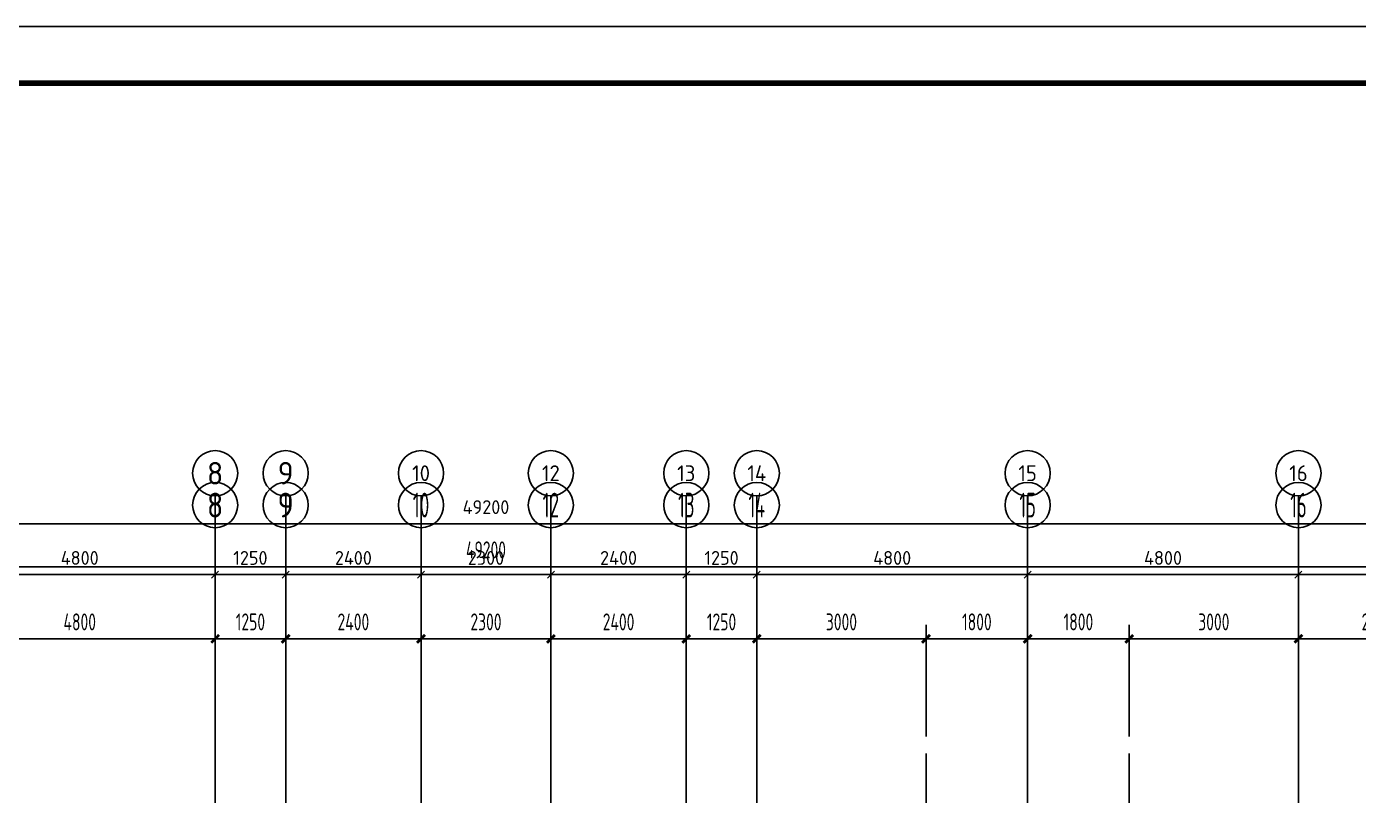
# Model space of a CAD drawing. Extents: x 627893 to 789462, y -407363 to 145317.
# Drawn here: x 690894 to 714496, y 131701 to 145317 of the extents above; entities that cross this region are included whole.
import ezdxf
from ezdxf.enums import TextEntityAlignment as Align

# ---------------------------------------------------------------- set-up
doc = ezdxf.new("R2010")
doc.units = 0
doc.header["$LTSCALE"] = 100
doc.linetypes.add('CENTER', pattern=[2, 1.25, -0.25, 0.25, -0.25])
doc.layers.get('0').update_dxf_attribs({"linetype": 'CONTINUOUS'})
for name, color, linetype in [('AXIS', 3, 'CONTINUOUS'), ('AXIS_TEXT', 7, 'CONTINUOUS'), ('PAXIS', 253, 'CENTER'), ('PUB_DIM', 3, 'CONTINUOUS'), ('PUB_TITLE', 4, 'CONTINUOUS')]:
    doc.layers.add(name, color=color, linetype=linetype)
doc.styles.add('_TCH_AXIS', font='tssdeng.shx', dxfattribs={"width": 0.7, "bigfont": 'tssdchn.shx'})
doc.styles.add('CADReader_TextStyle', font='tssdeng.shx', dxfattribs={"height": 0.2, "bigfont": 'gbcbig.shx'})
doc.styles.add('COMPLEX', font='tssdeng.shx', dxfattribs={"width": 0.7, "bigfont": 'tssdchn.shx'})
doc.styles.add('dim_font', font='tssdeng.shx', dxfattribs={"width": 0.7, "bigfont": 'tssdchn.shx'})
doc.dimstyles.new('DIMN', dxfattribs={"dimtxt": 300, "dimasz": 1, "dimexe": 250, "dimexo": 300, "dimgap": 150, "dimtad": 1, "dimdec": 0, "dimzin": 0, "dimdsep": 46, "dimtxsty": 'dim_font', "dimblk": '_DIMX', "dimcen": 0.09, "dimclrt": 7, "dimadec": 0, "dimazin": 0, "dimtfac": 1, "dimtdec": 0, "dimtix": 1, "dimtmove": 2, "dimatfit": 3, "dimldrblk": '_DIMX', "dimfxl": 250, "dimtolj": 1, "dimtzin": 0, "dimarcsym": 0})

# ---------------------------------------------------------------- blocks, each defined once
blk = doc.blocks.new('A1tk')
at = {"layer": 'PUB_TITLE'}
blk.add_lwpolyline([(-602685, -92242), (-602685, -32842), (-518585, -32842), (-518585, -92242)], close=True, dxfattribs=at)
at = {"layer": 'PUB_TITLE', "const_width": 100}
blk.add_lwpolyline([(-600185, -91242), (-519585, -91242), (-519585, -33842), (-600185, -33842)], close=True, dxfattribs=at)
blk = doc.blocks.new('_AXISO')
blk.add_circle((0, 0), 0.5)
at = {"layer": 'AXIS_TEXT', "style": 'COMPLEX', "width": 1.041667}
blk.add_attdef('A', text='', height=0.56, dxfattribs=at).set_placement((-0.25, -0.28), (0.25, -0.28), align=Align.FIT)
blk = doc.blocks.new('_DIMX')
blk.add_line((-150, 0), (150, 0))
at = {"const_width": 50}
blk.add_lwpolyline([(-70, -70), (70, 70)], dxfattribs=at)

msp = doc.modelspace()

# ---------------------------------------------------------------- linework, layer by layer
at = {"layer": 'AXIS'}
for p, q in [((694234.5, 132441.9), (694234.5, 136441.9)), ((695484.5, 132441.9), (695484.5, 136441.9)), ((697884.5, 132441.9), (697884.5, 136441.9)), ((700184.5, 132441.9), (700184.5, 136441.9)), ((702584.5, 132441.9), (702584.5, 136441.9)), ((703834.5, 132441.9), (703834.5, 136441.9)), ((708634.5, 132441.9), (708634.5, 136441.9)), ((713434.5, 132441.9), (713434.5, 136441.9))]:
    msp.add_line(p, q, dxfattribs=at)
at = {"layer": 'AXIS', "linetype": 'Continuous'}
for points in [[(694234.6, 133007), (694234.6, 137007)], [(695484.6, 133007), (695484.6, 137007)], [(697884.6, 133007), (697884.6, 137007)], [(700184.6, 133007), (700184.6, 137007)], [(702584.6, 133007), (702584.6, 137007)], [(703834.6, 133007), (703834.6, 137007)], [(708634.6, 133007), (708634.6, 137007)], [(713434.6, 133007), (713434.6, 137007)]]:
    msp.add_lwpolyline(points, dxfattribs=at)
for centre in [(694234.5, 137407), (695484.5, 137407), (697884.5, 137407), (700184.5, 137407), (702584.5, 137407), (703834.5, 137407), (708634.5, 137407), (713434.5, 137407)]:
    msp.add_circle(centre, 400, dxfattribs=at)
at = {"layer": 'PAXIS', "ltscale": 15}
for points in [[(694234.5, 132441.9), (694234.5, 114510.6)], [(695484.5, 132441.9), (695484.5, 128412.5)], [(697884.5, 132441.9), (697884.5, 126012.9)], [(700184.5, 132441.9), (700184.5, 126012.9)], [(702584.5, 132441.9), (702584.5, 126012.9)], [(703834.5, 132441.9), (703834.5, 114510.6)], [(706834.5, 132441.9), (706834.5, 114510.6)], [(708634.5, 132441.9), (708634.5, 114510.6)], [(710434.5, 132441.9), (710434.5, 114510.6)], [(713434.5, 132441.9), (713434.5, 114510.6)]]:
    msp.add_lwpolyline(points, dxfattribs=at)
at = {"layer": 'PUB_DIM', "linetype": 'Continuous'}
for points in [[(674434.6, 134375.3), (674434.6, 136512.5), (723634.6, 136512.5), (723634.6, 134375.3)], [(694234.6, 135262.5), (694234.6, 135962.5)], [(695484.6, 135262.5), (695484.6, 135962.5)], [(697884.6, 135262.5), (697884.6, 135962.5)], [(700184.6, 135262.5), (700184.6, 135962.5)], [(702584.6, 135262.5), (702584.6, 135962.5)], [(703834.6, 135262.5), (703834.6, 135962.5)], [(708634.6, 135262.5), (708634.6, 135962.5)], [(713434.6, 135262.5), (713434.6, 135962.5)], [(674434.6, 134375.3), (674434.6, 135612.5), (723634.6, 135612.5), (723634.6, 134375.3)], [(694172.7, 135550.6), (694296.4, 135674.4)], [(695422.7, 135550.6), (695546.4, 135674.4)], [(697822.7, 135550.6), (697946.4, 135674.4)], [(700122.7, 135550.6), (700246.4, 135674.4)], [(702522.7, 135550.6), (702646.4, 135674.4)], [(703772.7, 135550.6), (703896.4, 135674.4)], [(708572.7, 135550.6), (708696.4, 135674.4)], [(713372.7, 135550.6), (713496.4, 135674.4)]]:
    msp.add_lwpolyline(points, dxfattribs=at)

# ---------------------------------------------------------------- block references
msp.add_blockref('A1tk', (1260590.7, 178158.8))
at = {"layer": 'AXIS'}
ref = msp.add_blockref('_AXISO', (694234.5, 136841.9), dxfattribs=dict(at, xscale=800, yscale=800, zscale=800))
ref.add_attrib('A', '8', dxfattribs={"layer": 'AXIS_TEXT', "height": 438.4, "style": '_TCH_AXIS'}).set_placement((694088.4, 136622.7), (694380.7, 136622.7), align=Align.FIT)
ref = msp.add_blockref('_AXISO', (695484.5, 136841.9), dxfattribs=dict(at, xscale=800, yscale=800, zscale=800))
ref.add_attrib('A', '9', dxfattribs={"layer": 'AXIS_TEXT', "height": 438.4, "style": '_TCH_AXIS', "width": 1.076923}).set_placement((695338.4, 136622.7), (695630.7, 136622.7), align=Align.FIT)
ref = msp.add_blockref('_AXISO', (697884.5, 136841.9), dxfattribs=dict(at, xscale=800, yscale=800, zscale=800))
ref.add_attrib('A', '10', dxfattribs={"layer": 'AXIS_TEXT', "height": 438.39, "style": '_TCH_AXIS', "width": 0.466667}).set_placement((697738.4, 136622.7), (698030.7, 136622.7), align=Align.FIT)
ref = msp.add_blockref('_AXISO', (700184.5, 136841.9), dxfattribs=dict(at, xscale=800, yscale=800, zscale=800))
ref.add_attrib('A', '12', dxfattribs={"layer": 'AXIS_TEXT', "height": 438.39, "style": '_TCH_AXIS', "width": 0.466667}).set_placement((700038.4, 136622.7), (700330.7, 136622.7), align=Align.FIT)
ref = msp.add_blockref('_AXISO', (702584.5, 136841.9), dxfattribs=dict(at, xscale=800, yscale=800, zscale=800))
ref.add_attrib('A', '13', dxfattribs={"layer": 'AXIS_TEXT', "height": 438.39, "style": '_TCH_AXIS', "width": 0.466667}).set_placement((702438.4, 136622.7), (702730.7, 136622.7), align=Align.FIT)
ref = msp.add_blockref('_AXISO', (703834.5, 136841.9), dxfattribs=dict(at, xscale=800, yscale=800, zscale=800))
ref.add_attrib('A', '14', dxfattribs={"layer": 'AXIS_TEXT', "height": 438.39, "style": '_TCH_AXIS', "width": 0.451613}).set_placement((703688.4, 136622.7), (703980.7, 136622.7), align=Align.FIT)
ref = msp.add_blockref('_AXISO', (708634.5, 136841.9), dxfattribs=dict(at, xscale=800, yscale=800, zscale=800))
ref.add_attrib('A', '15', dxfattribs={"layer": 'AXIS_TEXT', "height": 438.39, "style": '_TCH_AXIS', "width": 0.466667}).set_placement((708488.4, 136622.7), (708780.7, 136622.7), align=Align.FIT)
ref = msp.add_blockref('_AXISO', (713434.5, 136841.9), dxfattribs=dict(at, xscale=800, yscale=800, zscale=800))
ref.add_attrib('A', '16', dxfattribs={"layer": 'AXIS_TEXT', "height": 438.39, "style": '_TCH_AXIS', "width": 0.482759}).set_placement((713288.4, 136622.7), (713580.7, 136622.7), align=Align.FIT)

# ---------------------------------------------------------------- texts
at = {"layer": 'AXIS', "color": 7, "style": 'CADReader_TextStyle'}
for s, height, p in [('8', 400, (694234.5, 137407)), ('9', 400, (695484.5, 137407)), ('10', 280, (697884.5, 137407)), ('12', 280, (700184.5, 137407)), ('13', 280, (702584.5, 137407)), ('14', 280, (703834.5, 137407)), ('15', 280, (708634.5, 137407)), ('16', 280, (713434.5, 137407))]:
    msp.add_text(s, height=height, dxfattribs=at).set_placement(p, align=Align.MIDDLE)
at = {"layer": 'PUB_DIM', "color": 7, "style": 'CADReader_TextStyle'}
for s, p in [('49200', (699034.5, 136806.5)), ('4800', (691834.5, 135906.5)), ('1250', (694859.5, 135906.5)), ('2400', (696684.5, 135906.5)), ('2300', (699034.5, 135906.5)), ('2400', (701384.5, 135906.5)), ('1250', (703209.5, 135906.5)), ('4800', (706234.5, 135906.5)), ('4800', (711034.5, 135906.5))]:
    msp.add_text(s, height=245, rotation=360.00001, dxfattribs=at).set_placement(p, align=Align.MIDDLE)

# ---------------------------------------------------------------- dimensions: what is measured, and where the dimension line sits
at = {"layer": 'PUB_DIM'}
msp.add_linear_dim(base=(723634.5, 135749.4), p1=(674434.5, 135716.4), p2=(723634.5, 135716.4), dimstyle='DIMN', dxfattribs=at).render()
for p1, p2, distance in [((689434.5, 132442), (694234.5, 132441.9), 2031.1), ((694234.5, 132441.9), (695484.5, 132441.9), 2031), ((695484.5, 132441.9), (697884.5, 132441.9), 2031), ((697884.5, 132441.9), (700184.5, 132441.9), 2031), ((700184.5, 132441.9), (702584.5, 132441.9), 2031), ((702584.5, 132441.9), (703834.5, 132441.9), 2031), ((703834.5, 132442), (706834.5, 132441.9), 2031.1), ((706834.5, 132442), (708634.5, 132441.9), 2031.3), ((708634.5, 132441.9), (710434.5, 132441.9), 2031.3), ((710434.5, 132442), (713434.5, 132441.9), 2031.2), ((713434.5, 132441.9), (716234.5, 132441.9), 2031.4)]:
    msp.add_aligned_dim(p1=p1, p2=p2, distance=distance, dimstyle='DIMN', dxfattribs=at).render()

doc.saveas('drawing.dxf')
